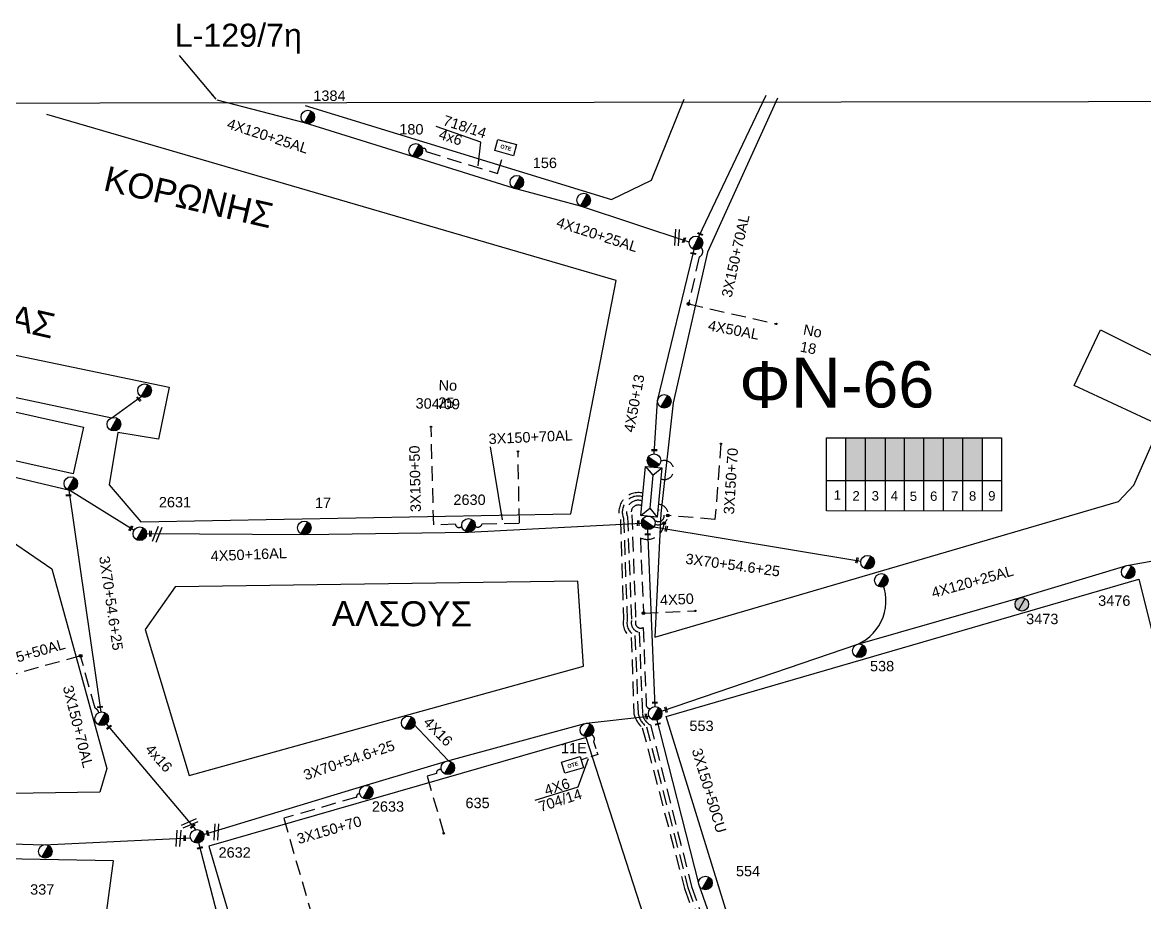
# Model space of a CAD drawing. Header units: millimetres. Extents: x 771 to 3391, y 686 to 1835.
# Drawn here: x 2200.2 to 2394.8, y 1623.4 to 1775.9 of the extents above; entities that cross this region are included whole.
import ezdxf

# ---------------------------------------------------------------- set-up
doc = ezdxf.new("R2010")
doc.units = ezdxf.units.MM
doc.linetypes.add('DASHED', pattern=[19.05, 12.7, -6.35])
for name, color, linetype in [('Pillar OTE', 7, 'Continuous'), ('Άγνωστα', 7, 'Continuous'), ('Γυμνά εναέρια ΧΤ και ΦΟΠ (3Φ)   4x50+16AL', 7, 'Continuous'), ('Εναέρια παροχή ΧΤ 4x16', 7, 'SYN_LINE'), ('Επιγραφές - Σχήματα', 7, 'Continuous'), ('Καλωδια ΧΤ  3X95+50', 7, 'Continuous'), ('Καλώδια ΧΤ   3x150+50CU', 7, 'DASHED'), ('Καλώδια ΧΤ   3x150+70AL', 7, 'DASHED'), ('Μηχανική τομή', 7, 'Continuous'), ('Στύλος Ξύλινος', 7, 'Continuous'), ('Στύλος Ξύλινος @ 1', 7, 'Continuous'), ('Στύλος ΦΜ', 7, 'Continuous'), ('Στύλος ΦΜ @ 1', 7, 'Continuous'), ('Συνδέσεις', 7, 'Continuous'), ('Συνεστραμμένα ΧΤ   3x70+54.6+25 AL', 7, 'SYN_LINE'), ('Συνεστραμμένα ΧΤ   4x120+25 AL', 7, 'SYN_LINE'), ('Τομή', 7, 'Continuous'), ('Υποσταθμός εναέριος 2 στύλων', 7, 'Continuous'), ('Υποσταθμός πόλεως', 7, 'Continuous'), ('Υπόβαθρο ΔΕΗ', 7, 'Continuous'), ('Υπόγεια καλώδια Παροχών ΧΤ   4x50AL', 7, 'DASHED'), ('Υπόγεια καλώδια Παροχών ΧΤ   4x6', 7, 'DASHED')]:
    doc.layers.add(name, color=color, linetype=linetype)
doc.styles.add('arial', font='arial.ttf')
doc.styles.get("Standard").update_dxf_attribs({"font": 'arial.ttf'})
doc.linetypes.add('SYN_LINE', pattern='A,0.5,-0.0001,["/\\/\\/\\/",Standard,S=0.1,R=0,X=0,Y=-0.05],-0.25', length=0.7501)
doc.dimstyles.new('ISO-25', dxfattribs={"dimtxt": 2.5, "dimasz": 2.5, "dimexe": 1.25, "dimexo": 0.625, "dimtad": 1, "dimtxsty": 'Standard', "dimcen": 2.5, "dimadec": 0, "dimazin": 0, "dimtfac": 1, "dimtmove": 0, "dimatfit": 3, "dimfxl": 1, "dimarcsym": 0})

# ---------------------------------------------------------------- blocks, each defined once
blk = doc.blocks.new('ΥΠΑΡΧΩΝ ΤΣΙΜΕΝΤΕΝΙΟΣ ΣΤΥΛΟΣ')
at = {"layer": 'Στύλος ΦΜ'}
blk.add_hatch(color=7, dxfattribs=at).paths.add_polyline_path([(-1.29, -2.28, 0.574793), (2.62, 0, 0.268822), (1.3, 2.27)])
at = {"layer": 'Στύλος ΦΜ', "color": 7}
blk.add_line((-1.29, -2.28), (1.3, 2.27), dxfattribs=at)
blk.add_circle((0, 0), 2.62, dxfattribs=at)
at = {"layer": 'Στύλος ΦΜ', "flags": 4}
for tag, p in [('ΑΡΙΘΜΟΣ', (-4.68, 8.05)), ('ΤΥΠΟΣ', (-4.91, 3.03))]:
    blk.add_attdef(tag, p, '', height=4, dxfattribs=at)
blk = doc.blocks.new('ΜΗΧΑΝΙΚΗ ΤΟΜΗ')
at = {"layer": 'Μηχανική τομή', "ltscale": 40}
for p, q in [((-1.89, 0.78), (1.89, 0.78)), ((1.89, 0), (-1.89, 0))]:
    blk.add_line(p, q, dxfattribs=at)
blk = doc.blocks.new('ΤΟΜΗ')
at = {"layer": 'Τομή', "ltscale": 40}
for p, q in [((-5.68, 0), (5.68, 0)), ((5.68, -2.33), (-5.68, -2.33))]:
    blk.add_line(p, q, dxfattribs=at)
blk = doc.blocks.new('_ΣΥΝΔΕΣΗ')
at = {"layer": 'Συνδέσεις', "linetype": 'SYN_LINE', "ltscale": 40}
blk.add_hatch(color=256, dxfattribs=at).paths.add_polyline_path([(0.5, -0.01, 1), (-0.5, -0.01, 1)])
at = {"layer": 'Συνδέσεις'}
blk.add_circle((0, -0.01), 0.5, dxfattribs=at)
blk = doc.blocks.new('ΥΠΟΣΤΑΘΜΟΣ ΕΝΑΕΡΙΟΣ ΕΠΙ 2 ΣΤΥΛΩΝ')
at = {"layer": 'Υποσταθμός εναέριος 2 στύλων', "linetype": 'Continuous'}
for points in [[(-11.97, -2.11, 0.574793), (-8.45, -0.07, 0.268822), (-9.64, 1.98)], [(9.68, -2.15, 0.574793), (13.19, -0.1, 0.268822), (12.01, 1.95)]]:
    blk.add_hatch(color=256, dxfattribs=at).paths.add_polyline_path(points)
for p, q in [((-11.97, -2.11), (-9.64, 1.98)), ((9.68, -2.15), (12.01, 1.95))]:
    blk.add_line(p, q, dxfattribs=at)
for centre in [(-10.81, -0.07), (10.84, -0.1)]:
    blk.add_circle(centre, 2.36, dxfattribs=at)
at = {"layer": 'Υποσταθμός πόλεως', "linetype": 'Continuous', "ltscale": 40}
blk.add_lwpolyline([(-8.57, 2.82), (8.57, 2.82), (8.57, -2.82), (-8.57, -2.82)], close=True, dxfattribs=at)
for points in [[(-5.75, 0), (-8.57, 2.82)], [(-8.57, -2.82), (-5.75, 0)], [(-5.75, 0), (5.75, 0)], [(5.75, 0), (8.57, 2.82)], [(8.57, -2.82), (5.75, 0)]]:
    blk.add_lwpolyline(points, dxfattribs=at)
at = {"layer": 'Υποσταθμός εναέριος 2 στύλων', "ltscale": 40, "flags": 1}
for tag, p in [('ΜΕΤΑΣΧΗΜΑΤΙΣΜΟΣ', (14.09, 2.51)), ('ΙΣΧΥΣ', (14.07, -0.28)), ('ΑΡΙΘΜΟΣ', (14.19, -3))]:
    blk.add_attdef(tag, p, '', height=1.8, dxfattribs=at)
blk = doc.blocks.new('ΥΠΑΡΧΩΝ ΞΥΛΙΝΟΣ ΣΤΥΛΟΣ')
at = {"layer": 'Στύλος Ξύλινος'}
h = blk.add_hatch(color=7, dxfattribs=at)
h.paths.add_polyline_path([(-2.62, 0, 0.270008), (-1.29, -2.28), (1.3, 2.27, 0.576266)])
h.paths.add_polyline_path([(-1.29, -2.28, 0.574793), (2.62, 0, 0.268822), (1.3, 2.27)])
at = {"layer": 'Στύλος Ξύλινος', "color": 7}
blk.add_line((-1.29, -2.28), (1.3, 2.27), dxfattribs=at)
blk.add_circle((0, 0), 2.62, dxfattribs=at)
at = {"layer": 'Στύλος Ξύλινος', "flags": 4}
for tag, p in [('ΑΡΙΘΜΟΣ', (-4.91, 8.6)), ('ΤΥΠΟΣ', (-4.85, 3.39))]:
    blk.add_attdef(tag, p, '', height=4, dxfattribs=at)
blk = doc.blocks.new('PILLAR ΟΤΕ')
at = {"layer": 'Pillar OTE', "ltscale": 40}
blk.add_lwpolyline([(-3.31, 2.02), (3.39, 2.02), (3.39, -1.99), (-3.31, -1.99)], close=True, dxfattribs=at)
at = {"layer": 'Pillar OTE', "insert": (-1.81, 0.71), "char_height": 1.3575, "width": 109.961, "attachment_point": 1}
blk.add_mtext('{\\fArial|b1|i0|c161|p34;OTE}', dxfattribs=at)

msp = doc.modelspace()

# ---------------------------------------------------------------- hatches: boundary and pattern name
at = {"layer": 'Καλώδια ΧΤ   3x150+50CU', "linetype": 'DASHED', "ltscale": 0.2}
h = msp.add_hatch(color=85, dxfattribs=at)
h.dxf.hatch_style = 1
h.paths.add_polyline_path([(2346.3896, 1703.88604), (2342.94972, 1703.88626), (2342.94926, 1696.52567), (2346.38914, 1696.52233)])
h = msp.add_hatch(color=6, dxfattribs=at)
h.dxf.hatch_style = 1
h.paths.add_polyline_path([(2349.82917, 1703.88583), (2346.3896, 1703.88604), (2346.38914, 1696.52233), (2349.82871, 1696.51899)])
h = msp.add_hatch(color=1, dxfattribs=at)
h.dxf.hatch_style = 1
h.paths.add_polyline_path([(2353.12673, 1703.88562), (2349.82917, 1703.88583), (2349.82871, 1696.51899), (2353.12626, 1696.51579)])
h = msp.add_hatch(color=173, dxfattribs=at)
h.dxf.hatch_style = 1
h.paths.add_polyline_path([(2356.51272, 1703.88541), (2353.12673, 1703.88562), (2353.12626, 1696.51579), (2356.51226, 1696.5125)])
h = msp.add_hatch(color=133, dxfattribs=at)
h.dxf.hatch_style = 1
h.paths.add_polyline_path([(2359.90937, 1703.8852), (2356.51272, 1703.88541), (2356.51226, 1696.5125), (2359.90891, 1696.5092)])
h = msp.add_hatch(color=2, dxfattribs=at)
h.dxf.hatch_style = 1
h.paths.add_polyline_path([(2363.24641, 1703.88499), (2359.90937, 1703.8852), (2359.90891, 1696.5092), (2363.24595, 1696.50596)])
h = msp.add_hatch(color=27, dxfattribs=at)
h.dxf.hatch_style = 1
h.paths.add_polyline_path([(2366.63479, 1703.88478), (2363.24641, 1703.88499), (2363.24595, 1696.50596), (2366.63433, 1696.50267)])

# ---------------------------------------------------------------- linework, layer by layer
at = {"layer": 'Pillar OTE', "ltscale": 40}
for points in [[(2339.62102, 1691.24618), (2339.62181, 1703.88647), (2369.95489, 1703.88457), (2369.9541, 1691.21682), (2339.62102, 1691.24711)], [(2342.94893, 1691.24378), (2342.94972, 1703.88626)], [(2346.38881, 1691.24035), (2346.3896, 1703.88604)], [(2349.82838, 1691.23691), (2349.82917, 1703.88583)], [(2353.12593, 1691.23362), (2353.12673, 1703.88562)], [(2356.51193, 1691.23024), (2356.51272, 1703.88541)], [(2359.90857, 1691.22685), (2359.90937, 1703.8852)], [(2363.24562, 1691.22352), (2363.24641, 1703.88499)], [(2366.634, 1691.22013), (2366.63479, 1703.88478)], [(2339.62135, 1696.5289), (2369.95443, 1696.49944)]]:
    msp.add_lwpolyline(points, dxfattribs=at)
at = {"layer": 'Άγνωστα', "color": 1, "linetype": 'DASHED', "ltscale": 0.2}
msp.add_lwpolyline([(2278.70592, 1688.59016, 0.540558522), (2279.9033, 1689.01019), (2286.36437, 1689.13238), (2286.12957, 1701.54778)], format="xyb", dxfattribs=at)
at = {"layer": 'Άγνωστα', "color": 6, "linetype": 'DASHED', "ltscale": 0.2}
msp.add_lwpolyline([(2272.82469, 1646.3928, 0.549642465), (2271.96699, 1645.7136), (2270.38968, 1645.26009), (2273.23284, 1635.37151)], format="xyb", dxfattribs=at)
at = {"layer": 'Άγνωστα', "color": 6, "linetype": 'SYN_LINE', "ltscale": 15}
msp.add_arc((2341.67121, 1675.6825), 8.25027, 294.1736026, 25.3389947, dxfattribs=at)
at = {"layer": 'Γυμνά εναέρια ΧΤ και ΦΟΠ (3Φ)   4x50+16AL', "color": 85, "linetype": 'Continuous', "ltscale": 0.2}
msp.add_lwpolyline([(2309.71671, 1701.13007), (2310.3132, 1710.33378), (2316.97471, 1737.68494), (2329.14699, 1763.26703)], dxfattribs=at)
at = {"layer": 'Γυμνά εναέρια ΧΤ και ΦΟΠ (3Φ)   4x50+16AL', "color": 30, "linetype": 'Continuous', "ltscale": 0.2}
msp.add_lwpolyline([(2149.47724, 1708.76617), (2174.16153, 1694.5361), (2192.2812, 1698.64956), (2208.39561, 1694.82762), (2219.55788, 1687.9001)], dxfattribs=at)
at = {"layer": 'Γυμνά εναέρια ΧΤ και ΦΟΠ (3Φ)   4x50+16AL', "color": 1, "linetype": 'Continuous', "ltscale": 0.2}
msp.add_lwpolyline([(2221.73611, 1687.30289), (2249.26022, 1687.14053), (2277.5416, 1687.57144), (2307.52038, 1689.1172)], dxfattribs=at)
at = {"layer": 'Γυμνά εναέρια ΧΤ και ΦΟΠ (3Φ)   4x50+16AL', "color": 2, "linetype": 'Continuous', "ltscale": 0.2}
msp.add_lwpolyline([(2036.78915, 1662.41674), (2078.53558, 1655.00287), (2109.89213, 1647.87491), (2129.75342, 1641.77343), (2172.56873, 1634.33801), (2203.91855, 1633.39162), (2229.34348, 1634.56049)], dxfattribs=at)
at = {"layer": 'Γυμνά εναέρια ΧΤ και ΦΟΠ (3Φ)   4x50+16AL', "color": 173, "linetype": 'Continuous', "ltscale": 0.2}
msp.add_lwpolyline([(2250.22137, 1565.15989), (2240.96136, 1594.49342), (2230.77915, 1633.71736)], dxfattribs=at)
at = {"layer": 'Εναέρια παροχή ΧΤ 4x16', "color": 30, "ltscale": 20}
msp.add_lwpolyline([(2214.71296, 1654.32731), (2230.22686, 1636.00687)], dxfattribs=at)
at = {"layer": 'Εναέρια παροχή ΧΤ 4x16', "color": 6, "linetype": 'SYN_LINE', "ltscale": 8}
msp.add_lwpolyline([(2274.05256, 1647.91135), (2267.94801, 1654.41825)], dxfattribs=at)
at = {"layer": 'Καλωδια ΧΤ  3X95+50', "color": 30, "linetype": 'DASHED', "ltscale": 0.2}
msp.add_lwpolyline([(2210.29157, 1666.11843), (2194.7901, 1661.83316)], dxfattribs=at)
at = {"layer": 'Καλώδια ΧΤ   3x150+50CU', "color": 1, "linetype": 'DASHED', "ltscale": 0.2}
msp.add_lwpolyline([(2276.37511, 1688.56856, -0.615097964), (2275.25364, 1688.92225), (2271.50785, 1688.82172), (2271.05523, 1705.68626)], format="xyb", dxfattribs=at)
at = {"layer": 'Καλώδια ΧΤ   3x150+50CU', "color": 2, "linetype": 'DASHED', "ltscale": 0.2}
msp.add_lwpolyline([(2307.80651, 1694.31689, 0.617855335), (2303.87028, 1689.74731), (2304.40308, 1672.38382, 0.305282841), (2305.76822, 1669.28327), (2306.21467, 1656.06984, 0.134552215), (2307.67695, 1653.67368), (2315.00273, 1625.78292), (2327.9699, 1588.13123, 0.203006281), (2328.5739, 1586.71162), (2333.29204, 1565.50222), (2339.83672, 1545.13426), (2349.71102, 1514.51809, 0.608622879), (2354.81984, 1512.41433), (2357.36615, 1504.2069), (2354.28186, 1503.25001), (2362.49201, 1476.78657), (2367.19553, 1461.54593), (2387.85221, 1467.96832)], format="xyb", dxfattribs=at)
at = {"layer": 'Καλώδια ΧΤ   3x150+50CU', "color": 27, "linetype": 'DASHED', "ltscale": 0.2}
msp.add_lwpolyline([(2307.75091, 1693.71413, 0.62956351), (2304.42063, 1689.97728), (2305.05591, 1672.33343, 0.35088089), (2306.40263, 1669.67835), (2306.93805, 1656.23584, 0.198771607), (2308.39873, 1653.83806), (2315.58563, 1625.95926), (2328.60478, 1588.6692, 0.306499576), (2329.25733, 1586.80592), (2330.65775, 1580.50316), (2344.16856, 1584.61032), (2344.38744, 1583.84235), (2343.33945, 1583.5241)], format="xyb", dxfattribs=at)
at = {"layer": 'Καλώδια ΧΤ   3x150+50CU', "color": 173, "linetype": 'DASHED', "ltscale": 0.2}
msp.add_lwpolyline([(2307.68158, 1692.96247, 0.654122819), (2305.10018, 1690.26124), (2305.8063, 1672.26132, 0.442526595), (2307.12708, 1670.23318), (2307.69366, 1656.12101, 0.254242829), (2309.08124, 1654.15594), (2316.22591, 1626.15295), (2329.30298, 1588.91439, 0.516643466), (2329.97472, 1586.98878), (2332.03678, 1577.65239), (2338.9192, 1579.74247)], format="xyb", dxfattribs=at)
at = {"layer": 'Καλώδια ΧΤ   3x150+50CU', "color": 133, "linetype": 'DASHED', "ltscale": 0.2}
msp.add_lwpolyline([(2307.60208, 1692.10057, 0.721131273), (2305.85365, 1690.5761), (2306.53113, 1672.16584, 0.688514738), (2307.8145, 1671.03856), (2308.3655, 1658.00429, 0.479627586), (2309.04042, 1656.9376)], format="xyb", dxfattribs=at)
at = {"layer": 'Καλώδια ΧΤ   3x150+50CU', "color": 85, "linetype": 'DASHED', "ltscale": 0.2}
msp.add_arc((2311.48184, 1698.32368), 1.64635, 247.9094724, 111.4041298, dxfattribs=at)
at = {"layer": 'Καλώδια ΧΤ   3x150+50CU', "color": 6, "linetype": 'DASHED', "ltscale": 0.2}
msp.add_arc((2310.48273, 1690.37585), 0.98854, 221.3652869, 97.0850661, dxfattribs=at)
at = {"layer": 'Καλώδια ΧΤ   3x150+50CU', "color": 1, "linetype": 'DASHED', "ltscale": 0.2}
msp.add_arc((2310.41751, 1690.59932), 1.75789, 251.138852, 88.841716, dxfattribs=at)
at = {"layer": 'Καλώδια ΧΤ   3x150+70AL', "color": 85, "linetype": 'DASHED', "ltscale": 0.2}
msp.add_lwpolyline([(2317.86405, 1736.9167, -0.52689892), (2317.54066, 1735.25864), (2315.69146, 1727.1111)], format="xyb", dxfattribs=at)
at = {"layer": 'Καλώδια ΧΤ   3x150+70AL', "color": 1, "linetype": 'DASHED', "ltscale": 0.2}
msp.add_lwpolyline([(2321.30494, 1702.9395), (2320.26833, 1689.74448), (2320.26833, 1689.74448), (2312.16882, 1690.44735)], dxfattribs=at)
msp.add_lwpolyline([(2311.44722, 1689.17459, -0.53113842), (2307.33961, 1686.55837), (2307.88808, 1673.53788)], format="xyb", dxfattribs=at)
at = {"layer": 'Καλώδια ΧΤ   3x150+70AL', "color": 30, "linetype": 'DASHED', "ltscale": 0.2}
msp.add_lwpolyline([(2213.42472, 1656.28014, 0.259759865), (2212.79906, 1657.04787), (2210.29157, 1666.11843)], format="xyb", dxfattribs=at)
at = {"layer": 'Καλώδια ΧΤ   3x150+70AL', "color": 6, "linetype": 'DASHED', "ltscale": 0.2}
msp.add_lwpolyline([(2258.704, 1642.15951, 0.669532434), (2258.15271, 1641.6278), (2245.52464, 1637.99699), (2250.29963, 1621.38947)], format="xyb", dxfattribs=at)
at = {"layer": 'Συνεστραμμένα ΧΤ   3x70+54.6+25 AL', "color": 2, "ltscale": 20}
msp.add_lwpolyline([(2154.09569, 1721.05105), (2185.18106, 1713.83846), (2215.68861, 1707.38775), (2215.68861, 1707.38775)], dxfattribs=at)
at = {"layer": 'Συνεστραμμένα ΧΤ   3x70+54.6+25 AL', "color": 2, "ltscale": 6}
msp.add_lwpolyline([(2215.68861, 1707.38775), (2220.79211, 1711.06423)], dxfattribs=at)
at = {"layer": 'Συνεστραμμένα ΧΤ   3x70+54.6+25 AL', "color": 30, "ltscale": 20}
msp.add_lwpolyline([(2208.24084, 1694.86433), (2213.76674, 1656.39085)], dxfattribs=at)
at = {"layer": 'Συνεστραμμένα ΧΤ   3x70+54.6+25 AL', "color": 6, "ltscale": 20}
for points in [[(2308.5662, 1688.00732), (2309.85892, 1657.31835)], [(2231.61834, 1635.17142), (2259.40971, 1643.59249), (2273.71164, 1647.87822), (2297.72678, 1654.40143)]]:
    msp.add_lwpolyline(points, dxfattribs=at)
at = {"layer": 'Συνεστραμμένα ΧΤ   3x70+54.6+25 AL', "color": 6, "ltscale": 8}
msp.add_lwpolyline([(2297.91576, 1654.44261), (2308.82731, 1655.67451)], dxfattribs=at)
at = {"layer": 'Συνεστραμμένα ΧΤ   3x70+54.6+25 AL', "color": 133, "ltscale": 20}
msp.add_lwpolyline([(2309.91076, 1656.14033), (2317.49279, 1626.42311), (2330.86349, 1588.37671), (2335.76535, 1566.41175), (2342.42654, 1546.05743), (2352.38717, 1514.79227)], dxfattribs=at)
at = {"layer": 'Συνεστραμμένα ΧΤ   4x120+25 AL', "color": 6, "linetype": 'SYN_LINE', "ltscale": 20}
for points in [[(2315.80306, 1737.82652), (2296.93163, 1744.08112), (2285.33527, 1747.19243), (2267.81625, 1752.68756), (2249.09922, 1758.47466), (2233.95316, 1762.40213)], [(2311.02591, 1656.5138), (2345.04972, 1668.1557), (2373.22234, 1676.21388), (2391.65999, 1681.80944), (2403.60004, 1683.91351)]]:
    msp.add_lwpolyline(points, dxfattribs=at)
at = {"layer": 'Συνεστραμμένα ΧΤ   4x120+25 AL', "color": 1, "ltscale": 20}
msp.add_lwpolyline([(2309.66038, 1688.5009), (2345.57244, 1682.54518)], dxfattribs=at)
at = {"layer": 'Υπόβαθρο ΔΕΗ'}
for points in [[(2331.12292, 1762.79645), (2318.96969, 1736.08368), (2313.04465, 1709.97803), (2310.89192, 1690.79757), (2309.8593, 1669.3606), (2390.24773, 1692.88629), (2392.88436, 1695.68467), (2397.44352, 1706.05513), (2382.55348, 1712.95597), (2387.11264, 1722.61312), (2401.28448, 1715.58974), (2425.52954, 1766.99892)], [(2899.29583, 1762.81833), (885.09289, 1760.10556)], [(2178.6262, 1762.34772), (2165.66725, 1725.17917), (2225.61548, 1712.66984), (2223.81919, 1703.69812), (2216.76234, 1704.85163), (2215.22267, 1695.75174), (2220.73984, 1689.34337), (2295.28583, 1690.75321), (2303.11864, 1731.19147), (2204.41811, 1759.95807)], [(2249.19398, 1761.48114), (2302.31239, 1745.22966), (2309.24764, 1748.56833), (2314.94846, 1762.61152)], [(2279.696, 1755.14565), (2271.91699, 1757.89)], [(2164.08109, 1716.17127), (2210.81267, 1705.77838), (2209.01051, 1697.67502), (2162.27894, 1708.06791), (2164.08109, 1716.17127)], [(2154.48002, 1695.18591), (2197.18641, 1686.72278), (2205.29252, 1681.19947), (2214.85982, 1646.59086), (2213.64907, 1642.50701), (2175.05105, 1641.92854), (2142.43672, 1650.77233), (2154.48002, 1695.18591)], [(2229.12013, 1645.38092), (2297.47813, 1664.31016), (2296.486, 1679.07694), (2226.65393, 1678.07652), (2221.50498, 1670.66909), (2229.12013, 1645.38092)], [(2311.80178, 1655.59511), (2393.74243, 1679.40861), (2410.21421, 1613.97542), (2331.94021, 1590.58892), (2311.80178, 1655.59511)], [(2252.00929, 1567.01341), (2318.95451, 1586.80174), (2297.95467, 1651.98198), (2232.53605, 1633.17284), (2252.00929, 1567.01341)], [(2296.50431, 1643.35341), (2289.03316, 1641.03967)], [(2113.14368, 1545.55618), (2194.0702, 1522.08523), (2204.78948, 1547.28419), (2215.99885, 1630.62953), (2174.63274, 1631.33916), (2139.1405, 1638.93281), (2113.14368, 1545.55618)]]:
    msp.add_lwpolyline(points, dxfattribs=at)
at = {"layer": 'Υπόγεια καλώδια Παροχών ΧΤ   4x50AL', "color": 85, "linetype": 'DASHED', "ltscale": 0.2}
msp.add_lwpolyline([(2315.69146, 1727.1111), (2330.92872, 1723.65279)], dxfattribs=at)
at = {"layer": 'Υπόγεια καλώδια Παροχών ΧΤ   4x50AL', "color": 1, "linetype": 'DASHED', "ltscale": 0.2}
msp.add_lwpolyline([(2307.88808, 1673.53788), (2316.88761, 1673.91697)], dxfattribs=at)
at = {"layer": 'Υπόγεια καλώδια Παροχών ΧΤ   4x6', "color": 6, "linetype": 'DASHED', "ltscale": 0.2}
msp.add_lwpolyline([(2269.54307, 1753.98462, -0.721481832), (2270.19342, 1753.50193), (2282.57597, 1749.71351), (2283.65711, 1753.24728)], format="xyb", dxfattribs=at)
at = {"layer": 'Υπόγεια καλώδια Παροχών ΧΤ   4x6', "color": 6, "linetype": 'DASHED', "ltscale": 0.1}
msp.add_lwpolyline([(2298.85772, 1652.39849, -0.540501871), (2299.23224, 1651.27754), (2299.9544, 1649.03607), (2297.10606, 1648.11838)], format="xyb", dxfattribs=at)

# ---------------------------------------------------------------- block references
at = {"layer": 'Pillar OTE', "xscale": 0.5, "yscale": 0.5, "zscale": 0.5}
for p, rotation in [((2283.95146, 1754.20259), 344.4146458837349), ((2295.563, 1647.20575), 16.71460487637707)]:
    msp.add_blockref('PILLAR ΟΤΕ', p, dxfattribs=dict(at, rotation=rotation))
at = {"layer": 'Μηχανική τομή'}
for p, xscale, yscale, zscale, rotation in [((2317.66452, 1739.15482), 0.25, 0.25, 0.25, 338.2419443127208), ((2315.01134, 1738.11825), 0.249999999999968, 0.249999999999968, 0.249999999999968, 67.97432987000852), ((2316.50354, 1735.75038), 0.25, 0.25, 0.25, 349.1209721563404), ((2220.43012, 1710.70467), 0.249999999999919, 0.249999999999919, 0.249999999999919, 134.9080612890574), ((2307.06739, 1689.1178), 0.249999999999968, 0.249999999999968, 0.249999999999968, 89.20496064419461), ((2219.07466, 1688.17416), 0.249999999999919, 0.249999999999919, 0.249999999999919, 59.19504722687261), ((2222.48861, 1687.29845), 0.2499999999999681, 0.2499999999999681, 0.2499999999999681, 89.20496064419461), ((2311.91921, 1688.12629), 0.249999999999968, 0.249999999999968, 0.249999999999968, 77.7707284478028), ((2344.9949, 1682.64096), 0.249999999999968, 0.249999999999968, 0.249999999999968, 77.7707284478028), ((2213.65916, 1657.15775), 0.25, 0.25, 0.25, 6.423021702180425), ((2308.47814, 1655.63509), 0.249999999999919, 0.249999999999919, 0.249999999999919, 103.0974091749803), ((2311.87559, 1656.80454), 0.249999999999919, 0.249999999999919, 0.249999999999919, 103.0974091749803), ((2215.25895, 1653.68255), 0.25, 0.25, 0.25, 38.10981088165963), ((2310.38772, 1654.23118), 0.25, 0.25, 0.25, 13.81588761472124), ((2229.78827, 1636.52481), 0.25, 0.25, 0.25, 38.10981088165963), ((2228.43607, 1634.51877), 0.249999999999919, 0.249999999999919, 0.249999999999919, 91.11581121986379), ((2232.41668, 1635.41332), 0.249999999999919, 0.249999999999919, 0.249999999999919, 103.0974091749803), ((2231.02993, 1632.7513), 0.25, 0.25, 0.25, 15.44652342849172)]:
    msp.add_blockref('ΜΗΧΑΝΙΚΗ ΤΟΜΗ', p, dxfattribs=dict(at, xscale=xscale, yscale=yscale, zscale=zscale, rotation=rotation))
at = {"layer": 'Μηχανική τομή', "xscale": 0.25, "yscale": 0.25, "zscale": 0.25}
for p in [(2309.76394, 1701.66459), (2208.19692, 1693.84797), (2308.60488, 1687.08887), (2309.83328, 1657.9271)]:
    msp.add_blockref('ΜΗΧΑΝΙΚΗ ΤΟΜΗ', p, dxfattribs=at)
at = {"layer": 'Στύλος Ξύλινος @ 1', "ltscale": 40}
ref = msp.add_blockref('ΥΠΑΡΧΩΝ ΞΥΛΙΝΟΣ ΣΤΥΛΟΣ', (2373.47632, 1675.06382), dxfattribs=dict(at, xscale=0.4499999999998181, yscale=0.4499999999998181, zscale=0.4499999999998181))
ref.add_attrib('ΤΥΠΟΣ', '3473', (2374.22208, 1671.61895), dxfattribs={"layer": 'Στύλος Ξύλινος', "height": 1.8, "flags": 4})
at = {"layer": 'Στύλος ΦΜ @ 1', "ltscale": 40}
ref = msp.add_blockref('ΥΠΑΡΧΩΝ ΤΣΙΜΕΝΤΕΝΙΟΣ ΣΤΥΛΟΣ', (2249.68025, 1759.49913), dxfattribs=dict(at, xscale=0.4499999999998181, yscale=0.4499999999998181, zscale=0.4499999999998181))
ref.add_attrib('ΤΥΠΟΣ', '1384', (2250.63534, 1762.30034), dxfattribs={"layer": 'Στύλος ΦΜ', "height": 1.8, "flags": 4})
ref = msp.add_blockref('ΥΠΑΡΧΩΝ ΤΣΙΜΕΝΤΕΝΙΟΣ ΣΤΥΛΟΣ', (2268.39728, 1753.71203), dxfattribs=dict(at, xscale=0.4499999999998181, yscale=0.4499999999998181, zscale=0.4499999999998181))
ref.add_attrib('ΤΥΠΟΣ', '180', (2265.53836, 1756.48061), dxfattribs={"layer": 'Στύλος ΦΜ', "height": 1.8, "flags": 4})
ref = msp.add_blockref('ΥΠΑΡΧΩΝ ΤΣΙΜΕΝΤΕΝΙΟΣ ΣΤΥΛΟΣ', (2285.9163, 1748.2169), dxfattribs=dict(at, xscale=0.4499999999998181, yscale=0.4499999999998181, zscale=0.4499999999998181))
ref.add_attrib('ΤΥΠΟΣ', '156', (2288.68314, 1750.65945), dxfattribs={"layer": 'Στύλος ΦΜ', "height": 1.8, "flags": 4})
at = {"layer": 'Στύλος ΦΜ @ 1', "ltscale": 40, "xscale": 0.4499999999998181, "yscale": 0.4499999999998181, "zscale": 0.4499999999998181}
for p in [(2297.51267, 1745.10559), (2316.97245, 1737.68623), (2221.37314, 1712.0887), (2311.48678, 1710.23463), (2216.06393, 1706.27138), (2208.58941, 1695.98934), (2346.73434, 1682.35249), (2349.12547, 1679.21468), (2213.95419, 1655.22809), (2267.09231, 1654.51606)]:
    msp.add_blockref('ΥΠΑΡΧΩΝ ΤΣΙΜΕΝΤΕΝΙΟΣ ΣΤΥΛΟΣ', p, dxfattribs=at)
at = {"layer": 'Στύλος ΦΜ @ 1', "ltscale": 40}
ref = msp.add_blockref('ΥΠΑΡΧΩΝ ΤΣΙΜΕΝΤΕΝΙΟΣ ΣΤΥΛΟΣ', (2220.55859, 1687.27904), dxfattribs=dict(at, xscale=0.4499999999998181, yscale=0.4499999999998181, zscale=0.4499999999998181))
ref.add_attrib('ΤΥΠΟΣ', '2631', (2223.8543, 1691.85805), dxfattribs={"layer": 'Στύλος ΦΜ', "height": 1.8, "flags": 4})
ref = msp.add_blockref('ΥΠΑΡΧΩΝ ΤΣΙΜΕΝΤΕΝΙΟΣ ΣΤΥΛΟΣ', (2249.0756, 1688.30374), dxfattribs=dict(at, xscale=0.4499999999998181, yscale=0.4499999999998181, zscale=0.4499999999998181))
ref.add_attrib('ΤΥΠΟΣ', '17', (2250.91815, 1691.74617), dxfattribs={"layer": 'Στύλος ΦΜ', "height": 1.8, "flags": 4})
ref = msp.add_blockref('ΥΠΑΡΧΩΝ ΤΣΙΜΕΝΤΕΝΙΟΣ ΣΤΥΛΟΣ', (2277.53895, 1688.74921), dxfattribs=dict(at, xscale=0.4499999999998181, yscale=0.4499999999998181, zscale=0.4499999999998181))
ref.add_attrib('ΤΥΠΟΣ', '2630', (2274.92237, 1692.2806), dxfattribs={"layer": 'Στύλος ΦΜ', "height": 1.8, "flags": 4})
ref = msp.add_blockref('ΥΠΑΡΧΩΝ ΤΣΙΜΕΝΤΕΝΙΟΣ ΣΤΥΛΟΣ', (2391.90708, 1680.65788), dxfattribs=dict(at, xscale=0.4499999999998181, yscale=0.4499999999998181, zscale=0.4499999999998181))
ref.add_attrib('ΤΥΠΟΣ', '3476', (2386.7063, 1674.79106), dxfattribs={"layer": 'Στύλος ΦΜ', "height": 1.8, "flags": 4})
ref = msp.add_blockref('ΥΠΑΡΧΩΝ ΤΣΙΜΕΝΤΕΝΙΟΣ ΣΤΥΛΟΣ', (2345.29436, 1667.00362), dxfattribs=dict(at, xscale=0.4499999999998181, yscale=0.4499999999998181, zscale=0.4499999999998181))
ref.add_attrib('ΤΥΠΟΣ', '538', (2347.14721, 1663.45028), dxfattribs={"layer": 'Στύλος ΦΜ', "height": 1.8, "flags": 4})
ref = msp.add_blockref('ΥΠΑΡΧΩΝ ΤΣΙΜΕΝΤΕΝΙΟΣ ΣΤΥΛΟΣ', (2309.90849, 1656.14162), dxfattribs=dict(at, xscale=0.4499999999998181, yscale=0.4499999999998181, zscale=0.4499999999998181))
ref.add_attrib('ΤΥΠΟΣ', '553', (2315.83889, 1653.10163), dxfattribs={"layer": 'Στύλος ΦΜ', "height": 1.8, "flags": 4})
ref = msp.add_blockref('ΥΠΑΡΧΩΝ ΤΣΙΜΕΝΤΕΝΙΟΣ ΣΤΥΛΟΣ', (2298.07121, 1653.27515), dxfattribs=dict(at, xscale=0.4499999999998181, yscale=0.4499999999998181, zscale=0.4499999999998181))
ref.add_attrib('ΑΡΙΘΜΟΣ', '11Ε', (2293.57997, 1649.24948), dxfattribs={"layer": 'Στύλος ΦΜ', "height": 1.8, "flags": 4})
ref = msp.add_blockref('ΥΠΑΡΧΩΝ ΤΣΙΜΕΝΤΕΝΙΟΣ ΣΤΥΛΟΣ', (2273.95441, 1646.72575), dxfattribs=dict(at, xscale=0.4499999999998181, yscale=0.4499999999998181, zscale=0.4499999999998181))
ref.add_attrib('ΤΥΠΟΣ', '635', (2277.01429, 1639.73249), dxfattribs={"layer": 'Στύλος ΦΜ', "height": 1.8, "flags": 4})
ref = msp.add_blockref('ΥΠΑΡΧΩΝ ΤΣΙΜΕΝΤΕΝΙΟΣ ΣΤΥΛΟΣ', (2259.8334, 1642.49357), dxfattribs=dict(at, xscale=0.4499999999998181, yscale=0.4499999999998181, zscale=0.4499999999998181))
ref.add_attrib('ΤΥΠΟΣ', '2633', (2260.78206, 1639.11812), dxfattribs={"layer": 'Στύλος ΦΜ', "height": 1.8, "flags": 4})
ref = msp.add_blockref('ΥΠΑΡΧΩΝ ΤΣΙΜΕΝΤΕΝΙΟΣ ΣΤΥΛΟΣ', (2230.48322, 1634.85734), dxfattribs=dict(at, xscale=0.4499999999998181, yscale=0.4499999999998181, zscale=0.4499999999998181))
ref.add_attrib('ΤΥΠΟΣ', '2632', (2234.20115, 1631.15302), dxfattribs={"layer": 'Στύλος ΦΜ', "height": 1.8, "flags": 4})
ref = msp.add_blockref('ΥΠΑΡΧΩΝ ΤΣΙΜΕΝΤΕΝΙΟΣ ΣΤΥΛΟΣ', (2204.16325, 1632.23955), dxfattribs=dict(at, xscale=0.4499999999998181, yscale=0.4499999999998181, zscale=0.4499999999998181))
ref.add_attrib('ΤΥΠΟΣ', '337', (2201.536, 1624.7415), dxfattribs={"layer": 'Στύλος ΦΜ', "height": 1.8, "flags": 4})
ref = msp.add_blockref('ΥΠΑΡΧΩΝ ΤΣΙΜΕΝΤΕΝΙΟΣ ΣΤΥΛΟΣ', (2318.6194, 1626.76646), dxfattribs=dict(at, xscale=0.4499999999998181, yscale=0.4499999999998181, zscale=0.4499999999998181))
ref.add_attrib('ΤΥΠΟΣ', '554', (2323.90664, 1627.93365), dxfattribs={"layer": 'Στύλος ΦΜ', "height": 1.8, "flags": 4})
at = {"layer": 'Συνδέσεις'}
for p, xscale, yscale, zscale in [((2315.69146, 1727.1111), 0.4777242751394019, 0.4777242751394019, 0.4777242751394019), ((2330.92872, 1723.65279), 0.25, 0.25, 0.25), ((2271.04266, 1705.81343), 0.25, 0.25, 0.25), ((2321.30048, 1702.88266), 0.25, 0.25, 0.25), ((2286.12957, 1701.54778), 0.25, 0.25, 0.25), ((2312.09074, 1690.45412), 0.4777242751394019, 0.4777242751394019, 0.4777242751394019), ((2311.44487, 1689.11241), 0.4777242751394019, 0.4777242751394019, 0.4777242751394019), ((2307.88808, 1673.53788), 0.4777242751394019, 0.4777242751394019, 0.4777242751394019), ((2316.88761, 1673.91697), 0.25, 0.25, 0.25), ((2210.29157, 1666.11843), 0.4777242751394019, 0.4777242751394019, 0.4777242751394019), ((2273.23284, 1635.37151), 0.25, 0.25, 0.25)]:
    msp.add_blockref('_ΣΥΝΔΕΣΗ', p, dxfattribs=dict(at, xscale=xscale, yscale=yscale, zscale=zscale))
at = {"layer": 'Τομή'}
for p, xscale, yscale, zscale, rotation in [((2313.98011, 1738.61124), 0.2500000000000557, 0.2500000000000557, 0.2500000000000557, 266.3054486218056), ((2223.83425, 1687.07727), 0.2499999999998873, 0.2499999999998873, 0.2499999999998873, 248.1909067709115), ((2229.08039, 1637.36075), 0.2499999999999535, 0.2499999999999535, 0.2499999999999535, 22.92285824507862), ((2234.11043, 1635.57939), 0.2500000000000557, 0.2500000000000557, 0.2500000000000557, 266.3054486218056), ((2227.54721, 1634.47791), 0.2500000000000557, 0.2500000000000557, 0.2500000000000557, 266.3054486218056)]:
    msp.add_blockref('ΤΟΜΗ', p, dxfattribs=dict(at, xscale=xscale, yscale=yscale, zscale=zscale, rotation=rotation))
at = {"layer": 'Υποσταθμός εναέριος 2 στύλων', "xscale": 0.4999999999999999, "yscale": 0.4999999999999999, "zscale": 0.4999999999999999, "rotation": 264.7300574981235}
msp.add_blockref('ΥΠΟΣΤΑΘΜΟΣ ΕΝΑΕΡΙΟΣ ΕΠΙ 2 ΣΤΥΛΩΝ', (2309.24343, 1694.56906), dxfattribs=at)

# ---------------------------------------------------------------- texts
at = {"ltscale": 40, "char_height": 4, "width": 67.4273804, "attachment_point": 1, "style": 'arial'}
for s, insert, rotation in [('{\\H1.083x;KOPΩNHΣ}', (2215.00695, 1751.07723), 347.1097923), ('{\\H1.083x;BOIΩTIAΣ}', (2178.82124, 1731.57059), 347.1097923), ('{\\H1.083x;ΑΛΣΟΥΣ}', (2253.86002, 1675.6375), 359.800089)]:
    msp.add_mtext(s, dxfattribs=dict(at, insert=insert, rotation=rotation))
at = {"ltscale": 30, "char_height": 1.63441, "width": 11.2572904, "attachment_point": 1}
for s, insert in [('1', (2340.86718, 1694.8075)), ('2', (2344.10565, 1694.67404)), ('3', (2347.43624, 1694.67404)), ('4', (2350.73974, 1694.67404)), ('5', (2354.04325, 1694.59286)), ('6', (2357.56338, 1694.61992)), ('7', (2361.19183, 1694.61992)), ('8', (2364.30579, 1694.64698)), ('9', (2367.63637, 1694.67404))]:
    msp.add_mtext(s, dxfattribs=dict(at, insert=insert))
at = {"layer": 'Άγνωστα', "color": 7, "char_height": 1.8, "attachment_point": 1}
for s, gutter_width, insert, rotation in [('4X50+13', 12.5, (2304.45473, 1705.07531), 79.5111146), ('304/09', 1.89054, (2268.3855, 1710.79951), 358.8062841), ('3X150+50', 12.5, (2267.48935, 1691.02265), 91.1757506), ('3X150+70', 12.5, (2321.76408, 1690.69908), 86.490877), ('3X70+54.6+25', 12.5, (2215.27228, 1683.54577), 278.3359882), ('3X70+54.6+25', 12.5, (2315.31989, 1683.89178), 352.1401991), ('4X50', 12.5, (2310.6872, 1676.65984), 2.9735173), ('3X95+50AL', 12.5, (2194.58713, 1665.48604), 15.9452581), ('4x16', 12.5, (2222.71446, 1651.03516), 311.8522979), ('3X70+54.6+25', 12.5, (2248.72732, 1646.24132), 18.8177806), ('3X150+50CU', 12.5, (2317.9546, 1650.31233), 286.6108582), ('4X6', 12.5, (2290.47609, 1643.60569), 17.9594797), ('704/14', 12.5, (2289.49984, 1640.77636), 17.9594797), ('3X150+70', 12.5, (2247.59268, 1635.21039), 16.182678)]:
    msp.add_mtext_dynamic_manual_height_columns(s, width=1.8, gutter_width=gutter_width, heights=[0.04535], dxfattribs=dict(at, insert=insert, rotation=rotation))
at = {"layer": 'Άγνωστα', "color": 7}
note = msp.add_mtext_dynamic_manual_height_columns('Nο ', width=1.8, gutter_width=1.89054, heights=[0.04535, 0], dxfattribs=dict(at, insert=(2268.68645, 1714.00762), char_height=1.8, attachment_point=1, rotation=358.8062841))
for column, words in zip(note.columns.linked_columns, ['25']):
    column.text = words
at = {"layer": 'Γυμνά εναέρια ΧΤ και ΦΟΠ (3Φ)   4x50+16AL', "color": 7, "insert": (2232.80582, 1684.31835), "char_height": 1.8, "attachment_point": 1, "rotation": 2.3613469}
msp.add_mtext_dynamic_manual_height_columns('4X50+16AL', width=1.8, gutter_width=12.5, heights=[0.04535], dxfattribs=at)
at = {"layer": 'Εναέρια παροχή ΧΤ 4x16', "color": 7, "insert": (2270.84546, 1655.73479), "char_height": 1.8, "attachment_point": 1, "rotation": 314.6575577}
msp.add_mtext_dynamic_manual_height_columns('4X16', width=1.8, gutter_width=12.5, heights=[0.04535], dxfattribs=at)
at = {"layer": 'Επιγραφές - Σχήματα', "ltscale": 0.2, "insert": (2226.60077, 1775.67995), "char_height": 4, "width": 19.6718533, "attachment_point": 1}
msp.add_mtext('L-129/7η', dxfattribs=at)
at = {"layer": 'Καλώδια ΧΤ   3x150+70AL', "color": 7, "char_height": 1.8, "attachment_point": 1}
for insert, rotation in [((2321.38433, 1728.50891), 77.5754455), ((2280.97916, 1704.61431), 2.5774953), ((2208.93481, 1661.17125), 284.1652585)]:
    msp.add_mtext_dynamic_manual_height_columns('3X150+70AL', width=1.8, gutter_width=12.5, heights=[0.04535], dxfattribs=dict(at, insert=insert, rotation=rotation))
at = {"layer": 'Συνεστραμμένα ΧΤ   4x120+25 AL', "color": 7, "char_height": 1.8, "attachment_point": 1}
for insert, rotation in [((2236.06834, 1759.29615), 342.2488505), ((2293.17731, 1742.22378), 342.2488505), ((2357.62121, 1677.87719), 15.6400108)]:
    msp.add_mtext_dynamic_manual_height_columns('4X120+25AL', width=1.8, gutter_width=12.5, heights=[0.04535], dxfattribs=dict(at, insert=insert, rotation=rotation))
at = {"layer": 'Υπόβαθρο ΔΕΗ', "insert": (2324.46985, 1717.82964), "char_height": 8, "attachment_point": 1}
msp.add_mtext_dynamic_manual_height_columns('Φ{\\H1.0833x;N}-66', width=84.657329, gutter_width=12.5, heights=[0], dxfattribs=at)
at = {"layer": 'Υπόγεια καλώδια Παροχών ΧΤ   4x50AL', "color": 7, "char_height": 1.8, "attachment_point": 1}
for s, insert, rotation in [('718/14', (2273.52064, 1759.86716), 341.9764649), ('4x6', (2272.79173, 1757.49386), 341.9764649), ('4X50AL', (2319.2878, 1724.31856), 349.3503486)]:
    msp.add_mtext_dynamic_manual_height_columns(s, width=1.8, gutter_width=12.5, heights=[0.04535], dxfattribs=dict(at, insert=insert, rotation=rotation))
at = {"layer": 'Υπόγεια καλώδια Παροχών ΧΤ   4x50AL', "color": 7}
note = msp.add_mtext_dynamic_manual_height_columns('No      ', width=1.8, gutter_width=1.65732, heights=[0.04535, 0], dxfattribs=dict(at, insert=(2332.39821, 1724.23107), char_height=1.8, attachment_point=1, rotation=349.3503486))
for column, words in zip(note.columns.linked_columns, ['18']):
    column.text = words

# ---------------------------------------------------------------- leaders
at = {"layer": 'Επιγραφές - Σχήματα', "ltscale": 40}
for points in [[(2233.77331, 1762.5861), (2227.42897, 1770.18829)], [(2279.20181, 1751.04838), (2279.696, 1755.14565)], [(2283.41816, 1689.68787), (2281.33574, 1702.33593)], [(2298.30871, 1648.26791), (2296.50431, 1643.35341)]]:
    msp.add_leader(points, dimstyle='ISO-25', override={"dimasz": 1, "dimtad": 0}, dxfattribs=at)

doc.saveas('drawing.dxf')
